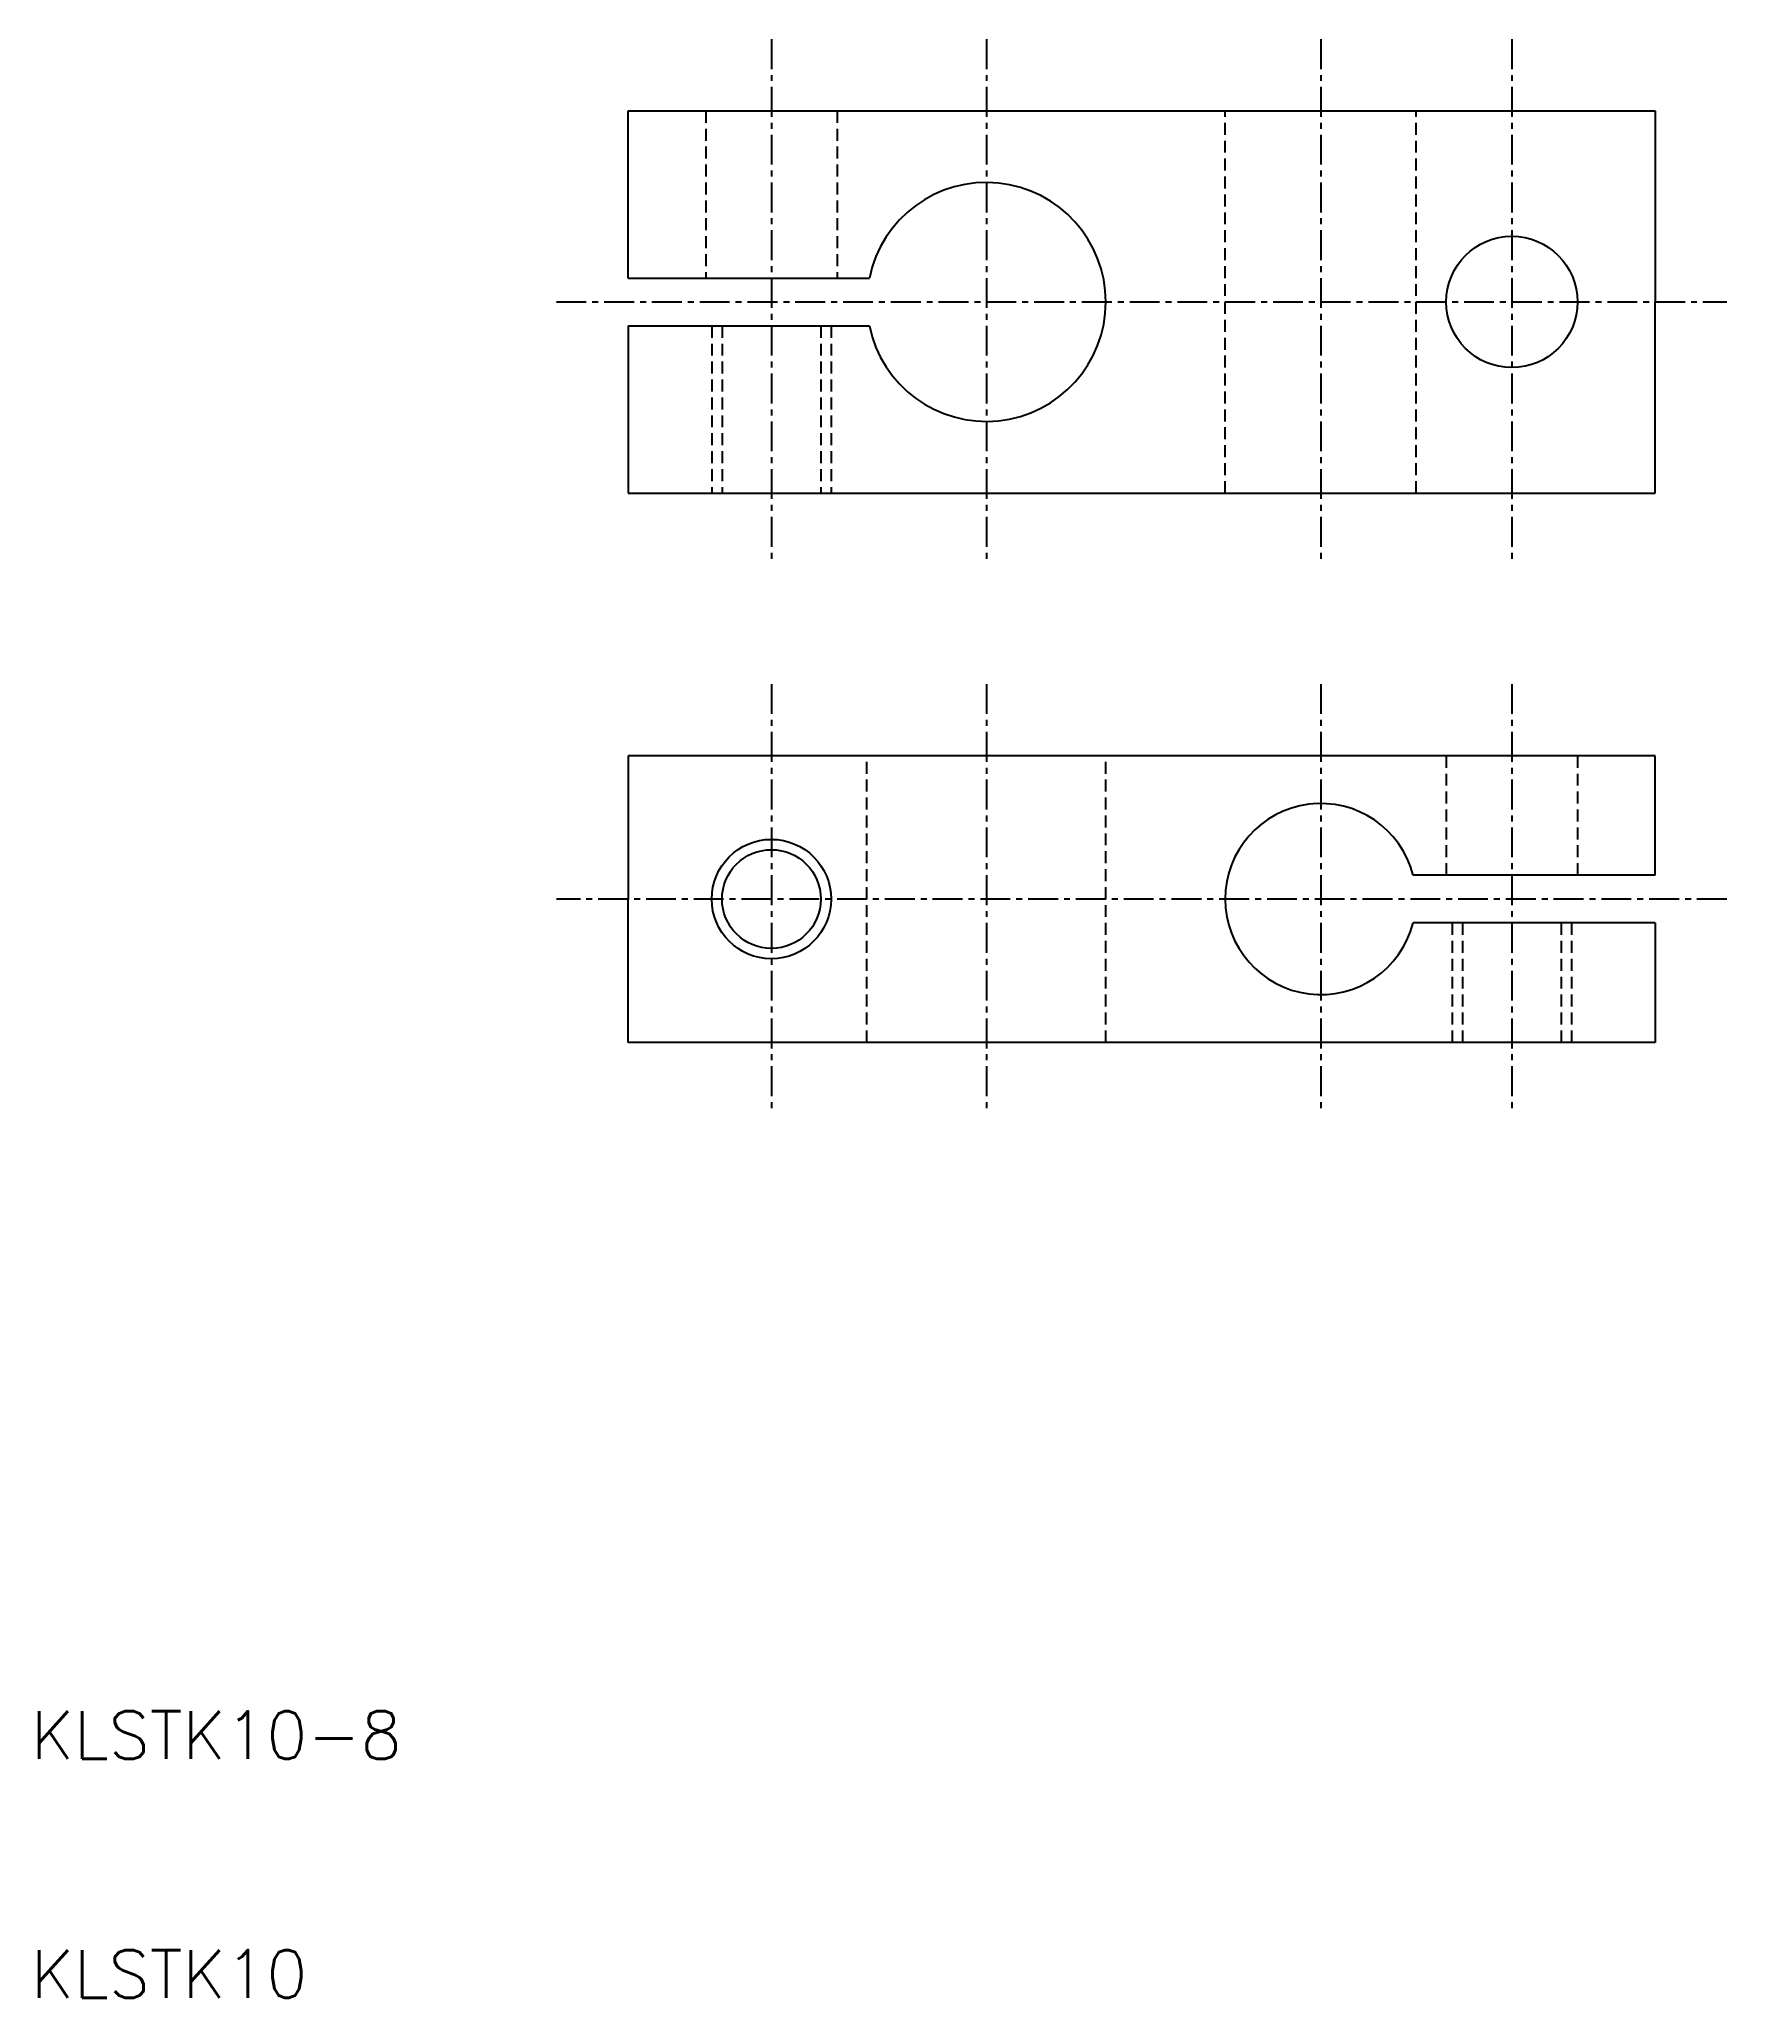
# Model space of a CAD drawing. Extents: x 10.3 to 81, y 10 to 92.
import ezdxf

# ---------------------------------------------------------------- set-up
doc = ezdxf.new("R2010")
doc.units = 0
doc.linetypes.add('CENTER', pattern=[2, 1.25, -0.25, 0.25, -0.25])
doc.linetypes.add('DASHED', pattern=[0.75, 0.5, -0.25])
doc.layers.get('0').update_dxf_attribs({"linetype": 'CONTINUOUS'})
doc.layers.add('CENTER', color=1, linetype='CENTER')
doc.styles.get("Standard").update_dxf_attribs({"font": 'txt.shx', "bigfont": 'extfont.shx'})

msp = doc.modelspace()

# ---------------------------------------------------------------- linework, layer by layer
for p, q in [((35, 89), (78, 89)), ((35, 82), (35, 89)), ((78, 89), (78, 81)), ((35, 82), (45.101, 82)), ((78, 73), (78, 81)), ((35, 80), (45.101, 80)), ((35, 80), (35, 73)), ((35, 73), (78, 73)), ((78, 62), (35, 62)), ((35, 62), (35, 56)), ((78, 57), (78, 62)), ((78, 57), (67.873, 57)), ((35, 50), (35, 56)), ((78, 55), (67.873, 55)), ((78, 55), (78, 50)), ((78, 50), (35, 50))]:
    msp.add_line(p, q)
at = {"color": 3, "linetype": 'DASHED'}
for p, q in [((38.25, 89), (38.25, 82)), ((43.75, 89), (43.75, 82)), ((60, 73), (60, 89)), ((68, 73), (68, 89)), ((38.5, 80), (38.5, 73)), ((38.933, 80), (38.933, 73)), ((43.067, 80), (43.067, 73)), ((43.5, 80), (43.5, 73)), ((45, 50), (45, 62)), ((55, 50), (55, 62)), ((69.25, 62), (69.25, 57)), ((74.75, 62), (74.75, 57)), ((69.5, 55), (69.5, 50)), ((69.933, 55), (69.933, 50)), ((74.067, 55), (74.067, 50)), ((74.5, 55), (74.5, 50))]:
    msp.add_line(p, q, dxfattribs=at)
msp.add_circle((72, 81), 2.75)
at = {"color": 3, "linetype": 'CONTINUOUS'}
msp.add_circle((41, 56), 2.5, dxfattribs=at)
at = {"color": 7, "linetype": 'CONTINUOUS'}
msp.add_circle((41, 56), 2.067, dxfattribs=at)
for centre, radius, start, end in [((50, 81), 5, 191.53696, 168.46304), ((64, 56), 4, 14.47751, 345.52249)]:
    msp.add_arc(centre, radius, start, end)
at = {"layer": 'CENTER', "color": 1, "linetype": 'CENTER'}
for p, q in [((41, 92), (41, 70)), ((50, 92), (50, 70)), ((64, 92), (64, 70)), ((72, 92), (72, 70)), ((32, 81), (81, 81)), ((41, 65), (41, 47)), ((50, 65), (50, 47)), ((64, 65), (64, 47)), ((72, 65), (72, 47)), ((81, 56), (32, 56))]:
    msp.add_line(p, q, dxfattribs=at)

# ---------------------------------------------------------------- texts
for s, p in [('KLSTK10-8', (10, 20)), ('KLSTK10', (10, 10))]:
    msp.add_text(s, height=2).set_placement(p)

doc.saveas('drawing.dxf')
